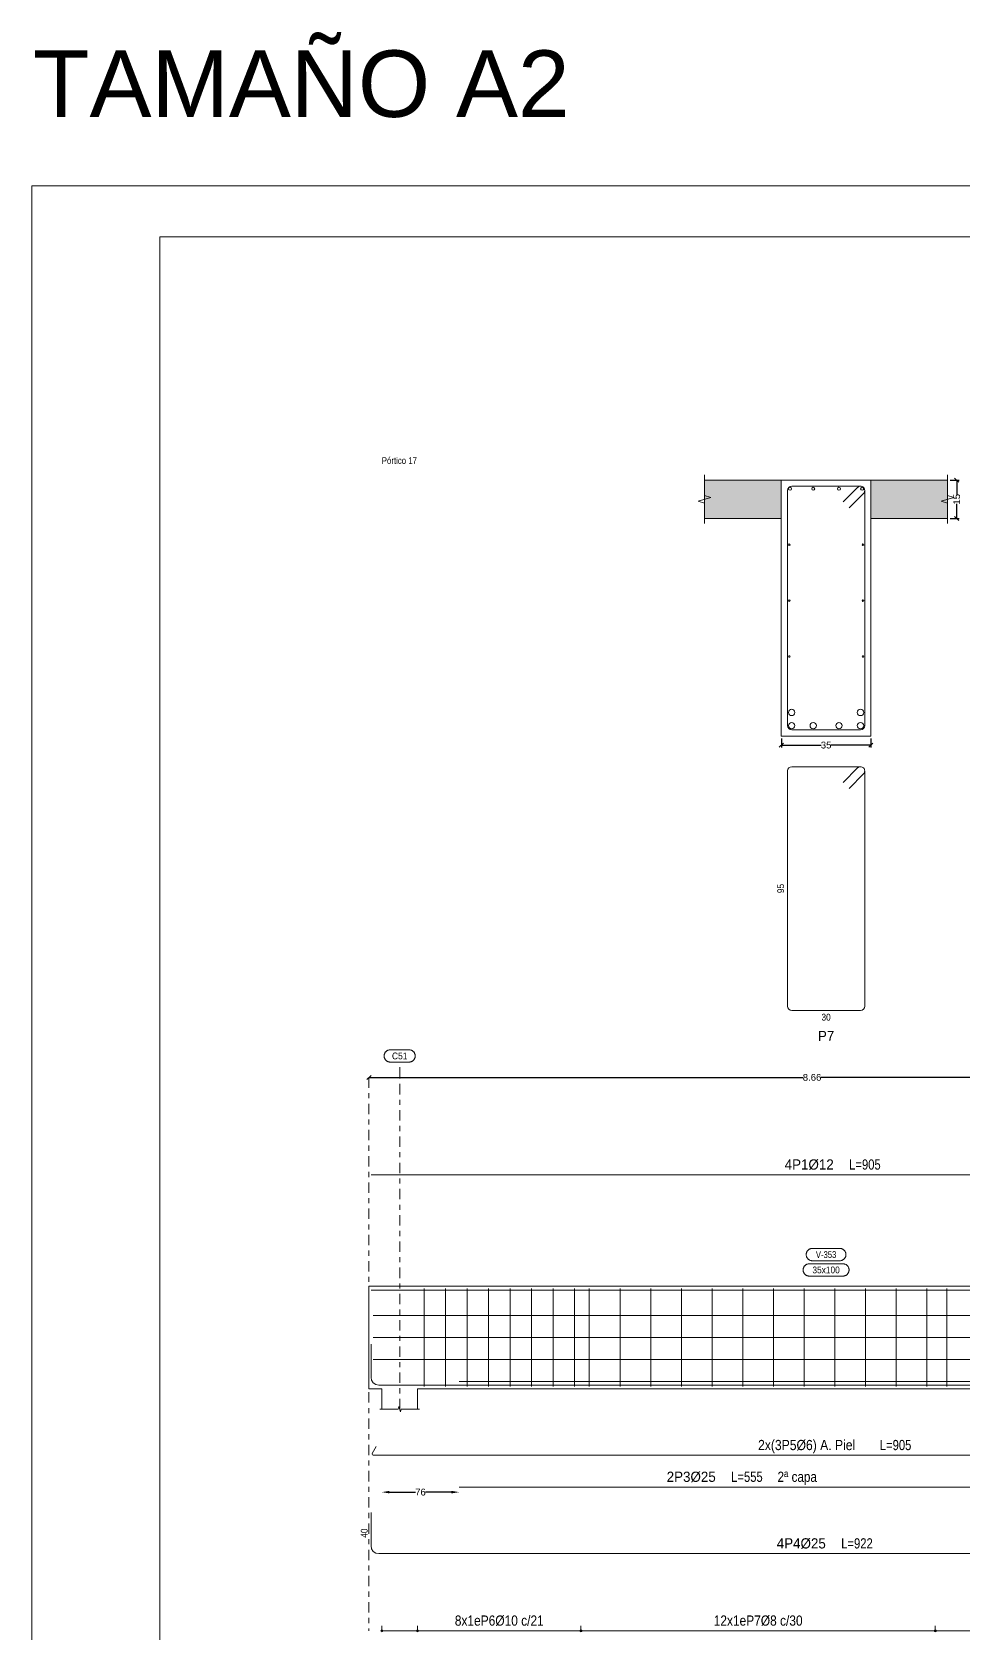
# Model space of a CAD drawing. Header units: millimetres. Extents: x 3 to 479, y -191 to 120.
# Drawn here: x 169.14 to 187.32, y -71.22 to -39.95 of the extents above; entities that cross this region are included whole.
import ezdxf
from ezdxf.enums import TextEntityAlignment as Align

# ---------------------------------------------------------------- set-up
doc = ezdxf.new("R2010")
doc.units = ezdxf.units.MM
doc.linetypes.add('CYPE_RAYAPUNTO', pattern=[0.4125, 0.2025, -0.105, 0, -0.105])
for name, color, linetype, lineweight in [('ALZ_ARM_LONG_ARM_TEXTOS', 3, 'Continuous', 9), ('ALZ_ARM_LONG_TXT_IND_CAPA_ARM_LONG', 3, 'Continuous', 9), ('ALZ_ARM_LONG_TXT_LONG', 3, 'Continuous', 9), ('ALZ_ARM_TRANS_TXT_EST', 3, 'Continuous', 9), ('ALZ_CONT_NUDOS', 122, 'Continuous', 9), ('ALZ_CONT_VIG_HORMIGON', 2, 'Continuous', 9), ('ALZ_COT_COT_ANCLAJES', 3, 'Continuous', 0), ('ALZ_COT_COT_ARM', 3, 'Continuous', 0), ('ALZ_COT_COT_EST', 3, 'Continuous', 0), ('ALZ_COT_COT_LIN_APOYOS', 2, 'CYPE_RAYAPUNTO', 0), ('ALZ_COT_LONGITUD_PROYECTADA', 122, 'Continuous', 0), ('ALZ_REF_COT_LIN_AUX_COTA', 2, 'CYPE_RAYAPUNTO', 9), ('ALZ_REF_REF_NOMBRE', 3, 'Continuous', 9), ('ALZ_REF_REF_REFERENCIA', 3, 'Continuous', 9), ('ALZ_REF_REFERENCIA_PORTICO', 3, 'Continuous', 9), ('ALZ_REF_TEXTO_REF_NOMBRE', 3, 'Continuous', 9), ('ALZ_REF_TEXTO_REF_REFERENCIA', 3, 'Continuous', 9), ('ARM_LONGITUDINAL_Ø12', 171, 'Continuous', 9), ('ARM_LONGITUDINAL_Ø25', 20, 'Continuous', 9), ('ARM_LONGITUDINAL_Ø6', 151, 'Continuous', 9), ('ARM_TRANSVERSAL_Ø10', 103, 'Continuous', 9), ('ARM_TRANSVERSAL_Ø16', 212, 'Continuous', 9), ('ARM_TRANSVERSAL_Ø8', 32, 'Continuous', 9), ('CIM_REFEREN', 2, 'Continuous', 0), ('RECUAD_LIMITES', 2, 'Continuous', 0), ('RECUAD_MARCO', 1, 'Continuous', 20), ('SEC_CONT_FORJADOS_SECCION', 8, 'Continuous', 9), ('SEC_CONT_VIG_HORMIGON_SECCION', 2, 'Continuous', 9), ('SEC_COTAS_SEC_DIM_VIGA', 122, 'Continuous', 0), ('SEC_COTAS_TEXTOS_DESPIECE_ESTRIBADO', 122, 'Continuous', 0), ('SEC_REF_TXT_POSICIONES_ARM_ESTRIBOS', 1, 'Continuous', 9)]:
    doc.layers.add(name, color=color, linetype=linetype, lineweight=lineweight)
doc.styles.add('CYPETXT_0.2_romans', font='arial.ttf', dxfattribs={"height": 0.133333})
doc.styles.add('CYPETXT_romans', font='arial.ttf', dxfattribs={"height": 0.2})
doc.dimstyles.new('cype_arrow', dxfattribs={"dimtxt": 0.18, "dimasz": 0.15, "dimexe": 0.05, "dimexo": 0.05, "dimgap": 0, "dimtad": 0, "dimdec": 4, "dimzin": 0, "dimdsep": 46, "dimtxsty": 'CYPETXT_0.2_romans', "dimcen": 0.09, "dimadec": 0, "dimazin": 0, "dimtfac": 1, "dimtdec": 4, "dimtofl": 0, "dimtmove": 2, "dimatfit": 3, "dimfxl": 1, "dimtolj": 1, "dimtzin": 0, "dimarcsym": 0})
doc.dimstyles.new('cype_oblique', dxfattribs={"dimtxt": 0.18, "dimasz": 0.18, "dimexe": 0.05, "dimexo": 0.05, "dimgap": 0, "dimtad": 0, "dimdec": 4, "dimzin": 0, "dimdsep": 46, "dimtxsty": 'CYPETXT_0.2_romans', "dimblk": 'OBLIQUE', "dimtsz": 0.04, "dimcen": 0.09, "dimadec": 0, "dimazin": 0, "dimtfac": 1, "dimtdec": 4, "dimtofl": 0, "dimtmove": 2, "dimatfit": 3, "dimfxl": 1, "dimtolj": 1, "dimtzin": 0, "dimarcsym": 0})

# ---------------------------------------------------------------- blocks, each defined once
blk = doc.blocks.new('*D1009')
at = {"layer": 'Defpoints', "color": 0, "transparency": 16777216}
for p in [(183.785, -53.702), (185.535, -53.702), (185.535, -53.879)]:
    blk.add_point(p, dxfattribs=at)
at = {"layer": 'SEC_COTAS_SEC_DIM_VIGA', "color": 0, "lineweight": -2, "transparency": 16777216}
for p, q in [((183.785, -53.752), (183.785, -53.929)), ((185.535, -53.752), (185.535, -53.929)), ((183.745, -53.919), (183.825, -53.839)), ((183.785, -53.879), (184.564, -53.879)), ((185.535, -53.879), (184.755, -53.879)), ((185.495, -53.919), (185.575, -53.839))]:
    blk.add_line(p, q, dxfattribs=at)
at = {"layer": 'SEC_COTAS_SEC_DIM_VIGA', "color": 0, "transparency": 16777216, "insert": (184.66, -53.879), "char_height": 0.1333, "attachment_point": 5, "style": 'CYPETXT_0.2_romans'}
blk.add_mtext('\\A1;35', dxfattribs=at)
blk = doc.blocks.new('_OBLIQUE')
at = {"color": 0, "linetype": 'ByBlock', "lineweight": -2}
blk.add_line((-0.5, -0.5), (0.5, 0.5), dxfattribs=at)
blk = doc.blocks.new('*D1010')
at = {"layer": 'Defpoints', "color": 0, "transparency": 16777216}
for p in [(187.035, -48.702), (187.212, -48.702), (187.035, -49.452)]:
    blk.add_point(p, dxfattribs=at)
at = {"layer": 'SEC_COTAS_SEC_DIM_VIGA', "color": 0, "lineweight": -2, "transparency": 16777216}
for p, q in [((187.085, -48.702), (187.262, -48.702)), ((187.252, -48.742), (187.172, -48.662)), ((187.212, -48.702), (187.212, -48.987)), ((187.252, -49.492), (187.172, -49.412)), ((187.212, -49.452), (187.212, -49.167)), ((187.085, -49.452), (187.262, -49.452))]:
    blk.add_line(p, q, dxfattribs=at)
at = {"layer": 'SEC_COTAS_SEC_DIM_VIGA', "color": 0, "transparency": 16777216, "insert": (187.212, -49.077), "char_height": 0.1333, "attachment_point": 5, "rotation": 90, "style": 'CYPETXT_0.2_romans'}
blk.add_mtext('\\A1;15', dxfattribs=at)
blk = doc.blocks.new('*D679')
at = {"layer": 'ALZ_COT_LONGITUD_PROYECTADA', "color": 0, "lineweight": -2, "transparency": 16777216}
for p, q in [((175.685, -60.411), (175.765, -60.331)), ((193.005, -60.411), (193.085, -60.331)), ((175.725, -60.371), (184.211, -60.371)), ((193.045, -60.371), (184.558, -60.371))]:
    blk.add_line(p, q, dxfattribs=at)
at = {"layer": 'Defpoints', "color": 0, "transparency": 16777216}
for p in [(175.725, -60.371), (175.725, -60.371), (193.045, -60.371)]:
    blk.add_point(p, dxfattribs=at)
at = {"layer": 'ALZ_COT_LONGITUD_PROYECTADA', "color": 0, "transparency": 16777216, "insert": (184.385, -60.371), "char_height": 0.1333, "attachment_point": 5, "style": 'CYPETXT_0.2_romans'}
blk.add_mtext('\\A1;8.66', dxfattribs=at)
blk = doc.blocks.new('*D683')
at = {"layer": 'ALZ_COT_COT_ARM', "color": 0, "lineweight": -2, "transparency": 16777216}
for p, q in [((176.125, -68.472), (176.636, -68.472)), ((177.337, -68.472), (176.826, -68.472))]:
    blk.add_line(p, q, dxfattribs=at)
at = {"layer": 'ALZ_COT_COT_ARM', "color": 0, "transparency": 16777216}
for points in [[(176.125, -68.447), (176.125, -68.497), (175.975, -68.472)], [(177.337, -68.447), (177.337, -68.497), (177.487, -68.472)]]:
    blk.add_solid(points, dxfattribs=at)
at = {"layer": 'Defpoints', "color": 0, "transparency": 16777216}
for p in [(175.975, -68.472), (177.487, -68.472), (177.487, -68.472)]:
    blk.add_point(p, dxfattribs=at)
at = {"layer": 'ALZ_COT_COT_ARM', "color": 0, "transparency": 16777216, "insert": (176.731, -68.472), "char_height": 0.1333, "attachment_point": 5, "style": 'CYPETXT_0.2_romans'}
blk.add_mtext('\\A1;76', dxfattribs=at)

msp = doc.modelspace()

# ---------------------------------------------------------------- hatches: boundary and pattern name
at = {"layer": 'SEC_CONT_FORJADOS_SECCION', "true_color": 0xdad7d3}
for points in [[(182.28451, -48.70187), (183.78451, -48.70187), (183.78451, -49.45187), (182.28451, -49.45187)], [(187.03451, -48.70187), (185.53451, -48.70187), (185.53451, -49.45187), (187.03451, -49.45187)]]:
    msp.add_hatch(color=254, dxfattribs=at).paths.add_polyline_path(points)

# ---------------------------------------------------------------- linework, layer by layer
at = {"layer": 'ALZ_CONT_NUDOS'}
for p, q in [((175.97451, -66.45177), (175.97451, -66.85177)), ((176.67451, -66.45177), (176.67451, -66.85177))]:
    msp.add_line(p, q, dxfattribs=at)
for points in [[(176.67451, -64.45177), (175.97451, -64.45177), (175.72451, -64.45177), (175.72451, -66.45177), (175.97451, -66.45177)], [(175.93451, -66.85177), (176.29451, -66.85177), (176.30951, -66.80177), (176.33951, -66.90177), (176.35451, -66.85177), (176.71451, -66.85177)]]:
    msp.add_lwpolyline(points, dxfattribs=at)
at = {"layer": 'ALZ_CONT_VIG_HORMIGON'}
for p, q in [((176.67451, -64.45177), (192.64451, -64.45177)), ((176.67451, -66.45177), (192.64451, -66.45177))]:
    msp.add_line(p, q, dxfattribs=at)
at = {"layer": 'ALZ_COT_COT_EST'}
for p, q in [((175.97451, -71.18109), (175.97451, -71.08109)), ((176.67451, -71.18109), (176.67451, -71.08109)), ((179.86851, -71.18109), (179.86851, -71.08109)), ((186.79451, -71.18109), (186.79451, -71.08109))]:
    msp.add_line(p, q, dxfattribs=at)
for points in [[(175.97451, -71.18109), (176.67451, -71.18109), (176.67451, -71.08109)], [(176.67451, -71.18109), (179.86851, -71.18109), (179.86851, -71.08109)], [(179.86851, -71.18109), (186.79451, -71.18109), (186.79451, -71.08109)], [(186.79451, -71.18109), (192.64451, -71.18109), (192.64451, -71.08109)]]:
    msp.add_lwpolyline(points, dxfattribs=at)
for centre in [(175.97451, -71.18109), (176.67451, -71.18109), (176.67451, -71.18109), (179.86851, -71.18109), (179.86851, -71.18109), (186.79451, -71.18109), (186.79451, -71.18109)]:
    msp.add_circle(centre, 0.02, dxfattribs=at)
at = {"layer": 'ALZ_COT_COT_LIN_APOYOS'}
msp.add_line((175.72451, -60.3712), (175.72451, -71.18109), dxfattribs=at)
at = {"layer": 'ALZ_REF_COT_LIN_AUX_COTA'}
for p, q in [((176.32451, -60.3712), (176.32451, -60.0712)), ((176.32451, -66.85177), (176.32451, -60.3712))]:
    msp.add_line(p, q, dxfattribs=at)
at = {"layer": 'ALZ_REF_REF_NOMBRE'}
for points in [[(184.92751, -63.71177), (184.93552, -63.71204), (184.9435, -63.71284), (184.95141, -63.71418), (184.95921, -63.71604), (184.96687, -63.71841), (184.97435, -63.72129), (184.98163, -63.72467), (184.98866, -63.72852), (184.99542, -63.73284), (185.00188, -63.7376), (185.008, -63.74277), (185.01376, -63.74835), (185.01914, -63.7543), (185.02411, -63.76059), (185.02865, -63.7672), (185.03274, -63.7741), (185.03636, -63.78126), (185.03949, -63.78864), (185.04212, -63.79622), (185.04424, -63.80395), (185.04583, -63.81181), (185.0469, -63.81976), (185.04744, -63.82776), (185.04744, -63.83578), (185.0469, -63.84378), (185.04583, -63.85173), (185.04424, -63.85959), (185.04212, -63.86733), (185.03949, -63.8749), (185.03636, -63.88229), (185.03274, -63.88944), (185.02865, -63.89634), (185.02411, -63.90295), (185.01914, -63.90925), (185.01376, -63.9152), (185.008, -63.92077), (185.00188, -63.92595), (184.99542, -63.93071), (184.98866, -63.93502), (184.98163, -63.93888), (184.97435, -63.94225), (184.96687, -63.94513), (184.95921, -63.94751), (184.95141, -63.94937), (184.9435, -63.9507), (184.93552, -63.9515), (184.92751, -63.95177), (184.39151, -63.95177), (184.38349, -63.9515), (184.37551, -63.9507), (184.3676, -63.94937), (184.3598, -63.94751), (184.35214, -63.94513), (184.34466, -63.94225), (184.33738, -63.93888), (184.33035, -63.93502), (184.32359, -63.93071), (184.31714, -63.92595), (184.31101, -63.92077), (184.30525, -63.9152), (184.29987, -63.90925), (184.2949, -63.90295), (184.29036, -63.89634), (184.28627, -63.88944), (184.28265, -63.88229), (184.27952, -63.8749), (184.27689, -63.86733), (184.27477, -63.85959), (184.27318, -63.85173), (184.27211, -63.84378), (184.27157, -63.83578), (184.27157, -63.82776), (184.27211, -63.81976), (184.27318, -63.81181), (184.27477, -63.80395), (184.27689, -63.79622), (184.27952, -63.78864), (184.28265, -63.78126), (184.28627, -63.7741), (184.29036, -63.7672), (184.2949, -63.76059), (184.29987, -63.7543), (184.30525, -63.74835), (184.31101, -63.74277), (184.31714, -63.7376), (184.32359, -63.73284), (184.33035, -63.72852), (184.33738, -63.72467), (184.34466, -63.72129), (184.35214, -63.71841), (184.3598, -63.71604), (184.3676, -63.71418), (184.37551, -63.71284), (184.38349, -63.71204), (184.39151, -63.71177), (184.92751, -63.71177)], [(184.98851, -64.01177), (184.99652, -64.01204), (185.0045, -64.01284), (185.01241, -64.01418), (185.02021, -64.01604), (185.02787, -64.01841), (185.03535, -64.02129), (185.04263, -64.02467), (185.04966, -64.02852), (185.05642, -64.03284), (185.06288, -64.0376), (185.069, -64.04277), (185.07476, -64.04835), (185.08014, -64.0543), (185.08511, -64.06059), (185.08965, -64.0672), (185.09374, -64.0741), (185.09736, -64.08126), (185.10049, -64.08864), (185.10312, -64.09622), (185.10524, -64.10395), (185.10683, -64.11181), (185.1079, -64.11976), (185.10844, -64.12776), (185.10844, -64.13578), (185.1079, -64.14378), (185.10683, -64.15173), (185.10524, -64.15959), (185.10312, -64.16733), (185.10049, -64.1749), (185.09736, -64.18229), (185.09374, -64.18944), (185.08965, -64.19634), (185.08511, -64.20295), (185.08014, -64.20925), (185.07476, -64.2152), (185.069, -64.22077), (185.06288, -64.22595), (185.05642, -64.23071), (185.04966, -64.23502), (185.04263, -64.23888), (185.03535, -64.24225), (185.02787, -64.24513), (185.02021, -64.24751), (185.01241, -64.24937), (185.0045, -64.2507), (184.99652, -64.2515), (184.98851, -64.25177), (184.33051, -64.25177), (184.32249, -64.2515), (184.31451, -64.2507), (184.3066, -64.24937), (184.2988, -64.24751), (184.29114, -64.24513), (184.28366, -64.24225), (184.27638, -64.23888), (184.26935, -64.23502), (184.26259, -64.23071), (184.25614, -64.22595), (184.25001, -64.22077), (184.24425, -64.2152), (184.23887, -64.20925), (184.2339, -64.20295), (184.22936, -64.19634), (184.22527, -64.18944), (184.22165, -64.18229), (184.21852, -64.1749), (184.21589, -64.16733), (184.21377, -64.15959), (184.21218, -64.15173), (184.21111, -64.14378), (184.21057, -64.13578), (184.21057, -64.12776), (184.21111, -64.11976), (184.21218, -64.11181), (184.21377, -64.10395), (184.21589, -64.09622), (184.21852, -64.08864), (184.22165, -64.08126), (184.22527, -64.0741), (184.22936, -64.0672), (184.2339, -64.06059), (184.23887, -64.0543), (184.24425, -64.04835), (184.25001, -64.04277), (184.25614, -64.0376), (184.26259, -64.03284), (184.26935, -64.02852), (184.27638, -64.02467), (184.28366, -64.02129), (184.29114, -64.01841), (184.2988, -64.01604), (184.3066, -64.01418), (184.31451, -64.01284), (184.32249, -64.01204), (184.33051, -64.01177), (184.98851, -64.01177)]]:
    msp.add_lwpolyline(points, close=True, dxfattribs=at)
at = {"layer": 'ALZ_REF_REF_REFERENCIA'}
msp.add_lwpolyline([(176.50851, -59.8312), (176.51652, -59.83147), (176.5245, -59.83228), (176.53241, -59.83361), (176.54021, -59.83547), (176.54787, -59.83784), (176.55535, -59.84073), (176.56263, -59.8441), (176.56966, -59.84796), (176.57642, -59.85227), (176.58288, -59.85703), (176.589, -59.86221), (176.59476, -59.86778), (176.60014, -59.87373), (176.60511, -59.88002), (176.60965, -59.88663), (176.61374, -59.89353), (176.61736, -59.90069), (176.62049, -59.90808), (176.62312, -59.91565), (176.62524, -59.92339), (176.62683, -59.93124), (176.6279, -59.93919), (176.62844, -59.94719), (176.62844, -59.95521), (176.6279, -59.96322), (176.62683, -59.97116), (176.62524, -59.97902), (176.62312, -59.98676), (176.62049, -59.99433), (176.61736, -60.00172), (176.61374, -60.00887), (176.60965, -60.01577), (176.60511, -60.02239), (176.60014, -60.02868), (176.59476, -60.03463), (176.589, -60.0402), (176.58288, -60.04538), (176.57642, -60.05014), (176.56966, -60.05445), (176.56263, -60.05831), (176.55535, -60.06168), (176.54787, -60.06456), (176.54021, -60.06694), (176.53241, -60.0688), (176.5245, -60.07013), (176.51652, -60.07094), (176.50851, -60.0712), (176.14051, -60.0712), (176.13249, -60.07094), (176.12451, -60.07013), (176.1166, -60.0688), (176.1088, -60.06694), (176.10114, -60.06456), (176.09366, -60.06168), (176.08638, -60.05831), (176.07935, -60.05445), (176.07259, -60.05014), (176.06614, -60.04538), (176.06001, -60.0402), (176.05425, -60.03463), (176.04887, -60.02868), (176.0439, -60.02239), (176.03936, -60.01577), (176.03527, -60.00887), (176.03165, -60.00172), (176.02852, -59.99433), (176.02589, -59.98676), (176.02377, -59.97902), (176.02218, -59.97116), (176.02111, -59.96322), (176.02057, -59.95521), (176.02057, -59.94719), (176.02111, -59.93919), (176.02218, -59.93124), (176.02377, -59.92339), (176.02589, -59.91565), (176.02852, -59.90808), (176.03165, -59.90069), (176.03527, -59.89353), (176.03936, -59.88663), (176.0439, -59.88002), (176.04887, -59.87373), (176.05425, -59.86778), (176.06001, -59.86221), (176.06614, -59.85703), (176.07259, -59.85227), (176.07935, -59.84796), (176.08638, -59.8441), (176.09366, -59.84073), (176.10114, -59.83784), (176.1088, -59.83547), (176.1166, -59.83361), (176.12451, -59.83228), (176.13249, -59.83147), (176.14051, -59.8312), (176.50851, -59.8312)], close=True, dxfattribs=at)
at = {"layer": 'ARM_LONGITUDINAL_Ø12'}
for points in [[(175.76451, -62.27177), (193.86451, -62.27177)], [(175.76451, -64.52377), (193.86451, -64.52377)]]:
    msp.add_lwpolyline(points, dxfattribs=at)
for centre in [(183.95451, -48.87187), (184.40784, -48.87187), (184.91117, -48.87187), (185.36451, -48.87187)]:
    msp.add_circle(centre, 0.03, dxfattribs=at)
at = {"layer": 'ARM_LONGITUDINAL_Ø25'}
for points in [[(175.76451, -65.57977), (175.76451, -66.22977), (175.77592, -66.28718), (175.80844, -66.33584), (175.8571, -66.36835), (175.91451, -66.37977), (193.40451, -66.37977)], [(177.48673, -66.31044), (188.58673, -66.31044)], [(177.48673, -68.37178), (188.58673, -68.37178)], [(175.76451, -68.87304), (175.76451, -69.52304), (175.77592, -69.58044), (175.80844, -69.6291), (175.8571, -69.66162), (175.91451, -69.67304), (193.40451, -69.67304)]]:
    msp.add_lwpolyline(points, dxfattribs=at)
for centre in [(183.98701, -53.24104), (183.98701, -53.49937), (184.40784, -53.49937), (184.91117, -53.49937), (185.33201, -53.24104), (185.33201, -53.49937)]:
    msp.add_circle(centre, 0.0625, dxfattribs=at)
at = {"layer": 'ARM_LONGITUDINAL_Ø6'}
for points in [[(175.80607, -65.02244), (193.66451, -65.02244)], [(175.80607, -65.45177), (193.66451, -65.45177)], [(175.80607, -65.88111), (193.66451, -65.88111)], [(175.86451, -67.57856), (175.78529, -67.71577), (175.7878, -67.72998), (175.79502, -67.74249), (175.80607, -67.75177), (193.66451, -67.75177)]]:
    msp.add_lwpolyline(points, dxfattribs=at)
for centre in [(183.93951, -49.96416), (185.37951, -49.96416), (183.93951, -51.05645), (185.37951, -51.05645), (183.93951, -52.14875), (185.37951, -52.14875)]:
    msp.add_circle(centre, 0.015, dxfattribs=at)
at = {"layer": 'ARM_TRANSVERSAL_Ø10'}
for p, q in [((176.80151, -64.49177), (176.80151, -66.41177)), ((177.22151, -64.49177), (177.22151, -66.41177)), ((177.64151, -64.49177), (177.64151, -66.41177)), ((178.06151, -64.49177), (178.06151, -66.41177)), ((178.48151, -64.49177), (178.48151, -66.41177)), ((178.90151, -64.49177), (178.90151, -66.41177)), ((179.32151, -64.49177), (179.32151, -66.41177)), ((179.74151, -64.49177), (179.74151, -66.41177))]:
    msp.add_line(p, q, dxfattribs=at)
at = {"layer": 'ARM_TRANSVERSAL_Ø16'}
msp.add_line((187.01951, -64.49177), (187.01951, -66.41177), dxfattribs=at)
at = {"layer": 'ARM_TRANSVERSAL_Ø8'}
for p, q in [((180.03151, -64.49177), (180.03151, -66.41177)), ((180.63151, -64.49177), (180.63151, -66.41177)), ((181.23151, -64.49177), (181.23151, -66.41177)), ((181.83151, -64.49177), (181.83151, -66.41177)), ((182.43151, -64.49177), (182.43151, -66.41177)), ((183.03151, -64.49177), (183.03151, -66.41177)), ((183.63151, -64.49177), (183.63151, -66.41177)), ((184.23151, -64.49177), (184.23151, -66.41177)), ((184.83151, -64.49177), (184.83151, -66.41177)), ((185.43151, -64.49177), (185.43151, -66.41177)), ((186.03151, -64.49177), (186.03151, -66.41177)), ((186.63151, -64.49177), (186.63151, -66.41177))]:
    msp.add_line(p, q, dxfattribs=at)
for points in [[(185.1075, -49.24555), (185.39034, -48.96271), (185.4006, -48.95021), (185.40823, -48.93594), (185.41292, -48.92047), (185.41451, -48.90437), (185.41292, -48.88828), (185.40823, -48.8728), (185.4006, -48.85854), (185.39034, -48.84603), (185.37784, -48.83577), (185.36358, -48.82815), (185.3481, -48.82346), (185.33201, -48.82187), (183.98701, -48.82187), (183.95543, -48.82815), (183.92867, -48.84603), (183.91079, -48.8728), (183.90451, -48.90437), (183.90451, -53.49937), (183.91079, -53.53094), (183.92867, -53.55771), (183.95543, -53.57559), (183.98701, -53.58187), (185.33201, -53.58187), (185.36358, -53.57559), (185.39034, -53.55771), (185.40823, -53.53094), (185.41451, -53.49937), (185.41451, -48.90437), (185.41292, -48.88828), (185.40823, -48.8728), (185.4006, -48.85854), (185.39034, -48.84603), (185.37784, -48.83577), (185.36358, -48.82815), (185.3481, -48.82346), (185.33201, -48.82187), (185.3191, -48.82289), (185.30651, -48.82591), (185.29455, -48.83086), (185.28351, -48.83763), (185.27367, -48.84603), (184.99083, -49.12888)], [(185.1075, -54.72488), (185.39034, -54.44204), (185.4006, -54.42954), (185.40823, -54.41528), (185.41292, -54.3998), (185.41451, -54.3837), (185.41292, -54.36761), (185.40823, -54.35213), (185.4006, -54.33787), (185.39034, -54.32537), (185.37784, -54.31511), (185.36358, -54.30748), (185.3481, -54.30279), (185.33201, -54.3012), (183.98701, -54.3012), (183.95543, -54.30748), (183.92867, -54.32537), (183.91079, -54.35213), (183.90451, -54.3837), (183.90451, -58.9787), (183.91079, -59.01028), (183.92867, -59.03704), (183.95543, -59.05492), (183.98701, -59.0612), (185.33201, -59.0612), (185.36358, -59.05492), (185.39034, -59.03704), (185.40823, -59.01028), (185.41451, -58.9787), (185.41451, -54.3837), (185.41292, -54.36761), (185.40823, -54.35213), (185.4006, -54.33787), (185.39034, -54.32537), (185.37784, -54.31511), (185.36358, -54.30748), (185.3481, -54.30279), (185.33201, -54.3012), (185.3191, -54.30222), (185.30651, -54.30524), (185.29455, -54.3102), (185.28351, -54.31696), (185.27367, -54.32537), (184.99083, -54.60821)]]:
    msp.add_lwpolyline(points, dxfattribs=at)
at = {"layer": 'RECUAD_LIMITES'}
msp.add_lwpolyline([(169.13751, -84.95316), (228.53751, -84.95316), (228.53751, -42.95316), (169.13751, -42.95316), (169.13751, -84.95316)], close=True, dxfattribs=at)
at = {"layer": 'RECUAD_MARCO'}
msp.add_lwpolyline([(171.63751, -83.95316), (227.53751, -83.95316), (227.53751, -43.95316), (171.63751, -43.95316), (171.63751, -83.95316)], close=True, dxfattribs=at)
at = {"layer": 'SEC_CONT_FORJADOS_SECCION'}
for points in [[(182.28451, -48.60187), (182.28451, -49.00187), (182.40951, -49.03937), (182.15951, -49.11437), (182.28451, -49.15187), (182.28451, -49.55187)], [(182.28451, -48.70187), (183.78451, -48.70187), (183.78451, -49.45187), (182.28451, -49.45187)], [(187.03451, -48.70187), (185.53451, -48.70187), (185.53451, -49.45187), (187.03451, -49.45187)], [(187.03451, -48.60187), (187.03451, -49.00187), (187.15951, -49.03937), (186.90951, -49.11437), (187.03451, -49.15187), (187.03451, -49.55187)]]:
    msp.add_lwpolyline(points, dxfattribs=at)
at = {"layer": 'SEC_CONT_FORJADOS_SECCION', "color": 254, "true_color": 0xdad7d3}
for points in [[(182.28451, -48.70187), (183.78451, -48.70187), (183.78451, -49.45187), (182.28451, -49.45187)], [(187.03451, -48.70187), (185.53451, -48.70187), (185.53451, -49.45187), (187.03451, -49.45187)]]:
    msp.add_lwpolyline(points, close=True, dxfattribs=at)
at = {"layer": 'SEC_CONT_VIG_HORMIGON_SECCION'}
msp.add_lwpolyline([(185.53451, -48.70187), (183.78451, -48.70187), (183.78451, -53.70187), (185.53451, -53.70187), (185.53451, -48.70187)], close=True, dxfattribs=at)

# ---------------------------------------------------------------- texts
at = {"layer": 'ALZ_ARM_LONG_ARM_TEXTOS', "style": 'CYPETXT_romans'}
for s, width, p in [('4P1%%c12', 0.935124, (184.32951, -62.17177)), ('2x(3P5%%c6) A. Piel', 0.849696, (184.27951, -67.65177)), ('2P3%%c25', 0.935124, (182.02323, -68.27178)), ('4P4%%c25', 0.935124, (184.17451, -69.57304))]:
    msp.add_text(s, height=0.2, dxfattribs=dict(at, width=width)).set_placement(p, align=Align.CENTER)
at = {"layer": 'ALZ_ARM_LONG_TXT_IND_CAPA_ARM_LONG', "style": 'CYPETXT_romans', "width": 0.816999}
msp.add_text('2ª capa', height=0.2, dxfattribs=at).set_placement((184.09523, -68.27178), align=Align.CENTER)
at = {"layer": 'ALZ_ARM_LONG_TXT_LONG', "style": 'CYPETXT_romans', "width": 0.785606}
for s, p in [(' L=905', (185.38801, -62.17177)), (' L=905', (185.98751, -67.65177)), (' L=555', (183.08173, -68.27178)), (' L=922', (185.23301, -69.57304))]:
    msp.add_text(s, height=0.2, dxfattribs=at).set_placement(p, align=Align.CENTER)
at = {"layer": 'ALZ_ARM_TRANS_TXT_EST', "style": 'CYPETXT_romans', "width": 0.835132}
for s, p in [('8x1eP6%%c10 c/21', (178.27151, -71.08109)), ('12x1eP7%%c8 c/30', (183.33151, -71.08109))]:
    msp.add_text(s, height=0.2, dxfattribs=at).set_placement(p, align=Align.CENTER)
at = {"layer": 'ALZ_COT_COT_ANCLAJES', "style": 'CYPETXT_romans', "width": 0.872274}
msp.add_text('40', height=0.133333, rotation=90, dxfattribs=at).set_placement((175.69784, -69.27304), align=Align.CENTER)
at = {"layer": 'ALZ_REF_REFERENCIA_PORTICO', "style": 'CYPETXT_romans', "width": 0.820327}
msp.add_text('Pórtico 17', height=0.133333, dxfattribs=at).set_placement((175.97451, -48.32187), align=Align.MIDDLE_LEFT)
at = {"layer": 'ALZ_REF_TEXTO_REF_NOMBRE', "style": 'CYPETXT_romans'}
for s, width, p in [('V-353', 0.803518, (184.65951, -63.83177)), ('35x100', 0.875466, (184.65951, -64.13177))]:
    msp.add_text(s, height=0.133333, dxfattribs=dict(at, width=width)).set_placement(p, align=Align.MIDDLE_CENTER)
at = {"layer": 'ALZ_REF_TEXTO_REF_REFERENCIA', "style": 'CYPETXT_romans', "width": 0.8832}
msp.add_text('C51', height=0.133333, dxfattribs=at).set_placement((176.32451, -59.9512), align=Align.MIDDLE_CENTER)
at = {"layer": 'CIM_REFEREN', "insert": (169.15325, -40.30843), "char_height": 1.3, "attachment_point": 1, "style": 'CYPETXT_romans'}
msp.add_mtext_dynamic_manual_height_columns('TAMAÑO A2', width=20.4097016, gutter_width=12.5, heights=[0], dxfattribs=at)
at = {"layer": 'SEC_COTAS_TEXTOS_DESPIECE_ESTRIBADO', "style": 'CYPETXT_romans', "width": 0.872274}
msp.add_text('95', height=0.133333, rotation=90, dxfattribs=at).set_placement((183.83784, -56.6812), align=Align.CENTER)
msp.add_text('30', height=0.133333, dxfattribs=at).set_placement((184.65951, -59.12787), align=Align.TOP_CENTER)
at = {"layer": 'SEC_REF_TXT_POSICIONES_ARM_ESTRIBOS', "style": 'CYPETXT_romans', "width": 0.935124}
msp.add_text('P7', height=0.2, dxfattribs=at).set_placement((184.65951, -59.5612), align=Align.MIDDLE_CENTER)

# ---------------------------------------------------------------- dimensions: what is measured, and where the dimension line sits
at = {"layer": 'ALZ_COT_COT_ARM'}
dim = msp.add_aligned_dim(p1=(175.97451, -68.47178), p2=(177.48673, -68.47178), distance=0, text='76', dimstyle='cype_arrow', override={"dimexe": 0, "dimexo": 0}, dxfattribs=at)
dim.commit()
dim.dimension.update_dxf_attribs({"geometry": '*D683', "text_midpoint": (176.73062, -68.47178)})
at = {"layer": 'ALZ_COT_LONGITUD_PROYECTADA'}
dim = msp.add_aligned_dim(p1=(193.04451, -60.3712), p2=(175.72451, -60.3712), distance=0, text='8.66', dimstyle='cype_oblique', override={"dimexe": 0, "dimexo": 0}, dxfattribs=at)
dim.commit()
dim.dimension.update_dxf_attribs({"geometry": '*D679', "text_midpoint": (184.38451, -60.3712)})
at = {"layer": 'SEC_COTAS_SEC_DIM_VIGA'}
for p1, p2, text, picture, middle in [((187.03451, -49.45187), (187.03451, -48.70187), '15', '*D1010', (187.21184, -49.07687)), ((183.78451, -53.70187), (185.53451, -53.70187), '35', '*D1009', (184.65951, -53.8792))]:
    dim = msp.add_aligned_dim(p1=p1, p2=p2, distance=-0.17733, text=text, dimstyle='cype_oblique', dxfattribs=at)
    dim.commit()
    dim.dimension.update_dxf_attribs({"geometry": picture, "text_midpoint": middle})

doc.saveas('drawing.dxf')
